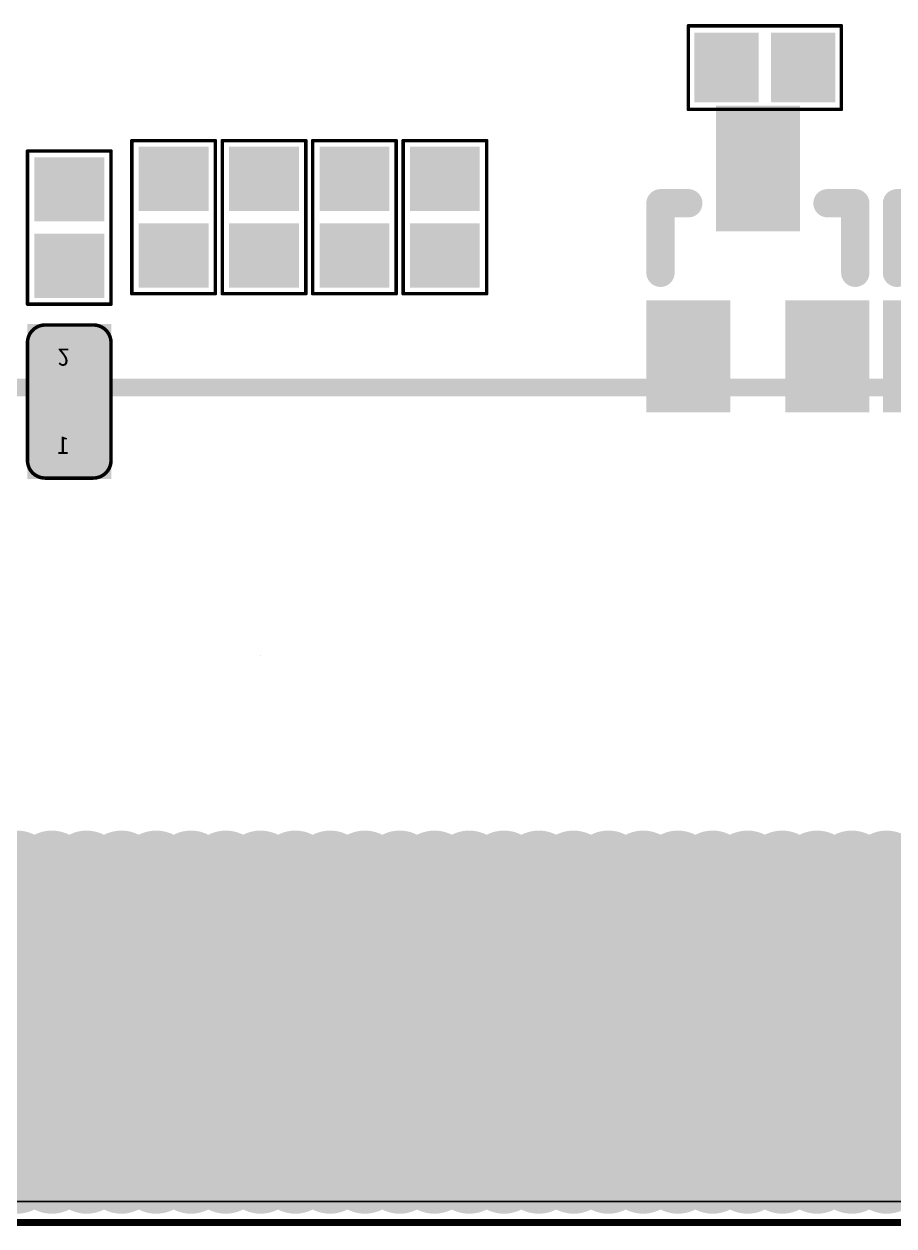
# Model space of a CAD drawing. Header units: millimetres. Extents: x 7.33 to 10.08, y 7.01 to 8.78.
# Drawn here: x 7.5887 to 7.8349, y 7.0099 to 7.35 of the extents above; entities that cross this region are included whole.
import ezdxf

# ---------------------------------------------------------------- set-up
doc = ezdxf.new("R2010")
doc.units = ezdxf.units.MM
doc.header["$MEASUREMENT"] = 0
for name, color, linetype in [('BottomLayer', 5, 'Continuous'), ('BottomOverlay', 54, 'Continuous'), ('BottomPaste', 16, 'Continuous'), ('BottomSolder', 6, 'Continuous'), ('KeepOutLayer', 6, 'Continuous'), ('Mechanical1', 6, 'Continuous'), ('Mechanical20', 56, 'Continuous'), ('MidLayer5', 130, 'Continuous'), ('MidLayer6', 216, 'Continuous'), ('TopLayer', 1, 'Continuous'), ('TopPaste', 8, 'Continuous'), ('TopSolder', 216, 'Continuous')]:
    doc.layers.add(name, color=color, linetype=linetype)

# ---------------------------------------------------------------- blocks, each defined once
blk = doc.blocks.new('DDR4_260P_4_0H_PLUG_4')
at = {"layer": 'BottomLayer', "const_width": 0.01378}
for points in [[(-1.10728, 0.05906), (-1.10728, -0.02756)], [(-1.0876, 0.05906), (-1.0876, -0.02756)], [(-1.06791, 0.05906), (-1.06791, -0.02756)], [(-1.04823, 0.05906), (-1.04823, -0.02756)], [(-1.02854, 0.05906), (-1.02854, -0.02756)], [(-1.00886, 0.05906), (-1.00886, -0.02756)], [(-0.98917, 0.05906), (-0.98917, -0.02756)], [(-0.96949, 0.05906), (-0.96949, -0.02756)], [(-0.9498, 0.05906), (-0.9498, -0.02756)], [(-0.93012, 0.05906), (-0.93012, -0.02756)], [(-0.91043, 0.05906), (-0.91043, -0.02756)], [(-0.89075, 0.05906), (-0.89075, -0.02756)], [(-0.87106, 0.05906), (-0.87106, -0.02756)]]:
    blk.add_lwpolyline(points, dxfattribs=at)
at = {"layer": 'BottomLayer', "const_width": 0.00689}
for points in [[(-1.11073, 0.05906, 1), (-1.10384, 0.05906, 1)], [(-1.09104, 0.05906, 1), (-1.08415, 0.05906, 1)], [(-1.07136, 0.05906, 1), (-1.06447, 0.05906, 1)], [(-1.05167, 0.05906, 1), (-1.04478, 0.05906, 1)], [(-1.03199, 0.05906, 1), (-1.0251, 0.05906, 1)], [(-1.0123, 0.05906, 1), (-1.00541, 0.05906, 1)], [(-0.99262, 0.05906, 1), (-0.98573, 0.05906, 1)], [(-0.97293, 0.05906, 1), (-0.96604, 0.05906, 1)], [(-0.95325, 0.05906, 1), (-0.94636, 0.05906, 1)], [(-0.93356, 0.05906, 1), (-0.92667, 0.05906, 1)], [(-0.91388, 0.05906, 1), (-0.90699, 0.05906, 1)], [(-0.89419, 0.05906, 1), (-0.8873, 0.05906, 1)], [(-0.87451, 0.05906, 1), (-0.86762, 0.05906, 1)], [(-1.11073, -0.02756, 1), (-1.10384, -0.02756, 1)], [(-1.09104, -0.02756, 1), (-1.08415, -0.02756, 1)], [(-1.07136, -0.02756, 1), (-1.06447, -0.02756, 1)], [(-1.05167, -0.02756, 1), (-1.04478, -0.02756, 1)], [(-1.03199, -0.02756, 1), (-1.0251, -0.02756, 1)], [(-1.0123, -0.02756, 1), (-1.00541, -0.02756, 1)], [(-0.99262, -0.02756, 1), (-0.98573, -0.02756, 1)], [(-0.97293, -0.02756, 1), (-0.96604, -0.02756, 1)], [(-0.95325, -0.02756, 1), (-0.94636, -0.02756, 1)], [(-0.93356, -0.02756, 1), (-0.92667, -0.02756, 1)], [(-0.91388, -0.02756, 1), (-0.90699, -0.02756, 1)], [(-0.89419, -0.02756, 1), (-0.8873, -0.02756, 1)], [(-0.87451, -0.02756, 1), (-0.86762, -0.02756, 1)]]:
    blk.add_lwpolyline(points, format="xyb", close=True, dxfattribs=at)
at = {"layer": 'BottomPaste', "const_width": 0.01378}
for points in [[(-1.10728, 0.05906), (-1.10728, -0.02756)], [(-1.0876, 0.05906), (-1.0876, -0.02756)], [(-1.06791, 0.05906), (-1.06791, -0.02756)], [(-1.04823, 0.05906), (-1.04823, -0.02756)], [(-1.02854, 0.05906), (-1.02854, -0.02756)], [(-1.00886, 0.05906), (-1.00886, -0.02756)], [(-0.98917, 0.05906), (-0.98917, -0.02756)], [(-0.96949, 0.05906), (-0.96949, -0.02756)], [(-0.9498, 0.05906), (-0.9498, -0.02756)], [(-0.93012, 0.05906), (-0.93012, -0.02756)], [(-0.91043, 0.05906), (-0.91043, -0.02756)], [(-0.89075, 0.05906), (-0.89075, -0.02756)], [(-0.87106, 0.05906), (-0.87106, -0.02756)]]:
    blk.add_lwpolyline(points, dxfattribs=at)
at = {"layer": 'BottomPaste', "const_width": 0.00689}
for points in [[(-1.11073, 0.05906, 1), (-1.10384, 0.05906, 1)], [(-1.09104, 0.05906, 1), (-1.08415, 0.05906, 1)], [(-1.07136, 0.05906, 1), (-1.06447, 0.05906, 1)], [(-1.05167, 0.05906, 1), (-1.04478, 0.05906, 1)], [(-1.03199, 0.05906, 1), (-1.0251, 0.05906, 1)], [(-1.0123, 0.05906, 1), (-1.00541, 0.05906, 1)], [(-0.99262, 0.05906, 1), (-0.98573, 0.05906, 1)], [(-0.97293, 0.05906, 1), (-0.96604, 0.05906, 1)], [(-0.95325, 0.05906, 1), (-0.94636, 0.05906, 1)], [(-0.93356, 0.05906, 1), (-0.92667, 0.05906, 1)], [(-0.91388, 0.05906, 1), (-0.90699, 0.05906, 1)], [(-0.89419, 0.05906, 1), (-0.8873, 0.05906, 1)], [(-0.87451, 0.05906, 1), (-0.86762, 0.05906, 1)], [(-1.11073, -0.02756, 1), (-1.10384, -0.02756, 1)], [(-1.09104, -0.02756, 1), (-1.08415, -0.02756, 1)], [(-1.07136, -0.02756, 1), (-1.06447, -0.02756, 1)], [(-1.05167, -0.02756, 1), (-1.04478, -0.02756, 1)], [(-1.03199, -0.02756, 1), (-1.0251, -0.02756, 1)], [(-1.0123, -0.02756, 1), (-1.00541, -0.02756, 1)], [(-0.99262, -0.02756, 1), (-0.98573, -0.02756, 1)], [(-0.97293, -0.02756, 1), (-0.96604, -0.02756, 1)], [(-0.95325, -0.02756, 1), (-0.94636, -0.02756, 1)], [(-0.93356, -0.02756, 1), (-0.92667, -0.02756, 1)], [(-0.91388, -0.02756, 1), (-0.90699, -0.02756, 1)], [(-0.89419, -0.02756, 1), (-0.8873, -0.02756, 1)], [(-0.87451, -0.02756, 1), (-0.86762, -0.02756, 1)]]:
    blk.add_lwpolyline(points, format="xyb", close=True, dxfattribs=at)
at = {"layer": 'BottomSolder', "const_width": 0.02178}
for points in [[(-1.10728, 0.05906), (-1.10728, -0.02756)], [(-1.0876, 0.05906), (-1.0876, -0.02756)], [(-1.06791, 0.05906), (-1.06791, -0.02756)], [(-1.04823, 0.05906), (-1.04823, -0.02756)], [(-1.02854, 0.05906), (-1.02854, -0.02756)], [(-1.00886, 0.05906), (-1.00886, -0.02756)], [(-0.98917, 0.05906), (-0.98917, -0.02756)], [(-0.96949, 0.05906), (-0.96949, -0.02756)], [(-0.9498, 0.05906), (-0.9498, -0.02756)], [(-0.93012, 0.05906), (-0.93012, -0.02756)], [(-0.91043, 0.05906), (-0.91043, -0.02756)], [(-0.89075, 0.05906), (-0.89075, -0.02756)], [(-0.87106, 0.05906), (-0.87106, -0.02756)]]:
    blk.add_lwpolyline(points, dxfattribs=at)
at = {"layer": 'BottomSolder', "const_width": 0.01089}
for points in [[(-1.11273, 0.05906, 1), (-1.10184, 0.05906, 1)], [(-1.09304, 0.05906, 1), (-1.08215, 0.05906, 1)], [(-1.07336, 0.05906, 1), (-1.06247, 0.05906, 1)], [(-1.05367, 0.05906, 1), (-1.04278, 0.05906, 1)], [(-1.03399, 0.05906, 1), (-1.0231, 0.05906, 1)], [(-1.0143, 0.05906, 1), (-1.00341, 0.05906, 1)], [(-0.99462, 0.05906, 1), (-0.98373, 0.05906, 1)], [(-0.97493, 0.05906, 1), (-0.96404, 0.05906, 1)], [(-0.95525, 0.05906, 1), (-0.94436, 0.05906, 1)], [(-0.93556, 0.05906, 1), (-0.92467, 0.05906, 1)], [(-0.91588, 0.05906, 1), (-0.90499, 0.05906, 1)], [(-0.89619, 0.05906, 1), (-0.8853, 0.05906, 1)], [(-0.87651, 0.05906, 1), (-0.86562, 0.05906, 1)], [(-1.11273, -0.02756, 1), (-1.10184, -0.02756, 1)], [(-1.09304, -0.02756, 1), (-1.08215, -0.02756, 1)], [(-1.07336, -0.02756, 1), (-1.06247, -0.02756, 1)], [(-1.05367, -0.02756, 1), (-1.04278, -0.02756, 1)], [(-1.03399, -0.02756, 1), (-1.0231, -0.02756, 1)], [(-1.0143, -0.02756, 1), (-1.00341, -0.02756, 1)], [(-0.99462, -0.02756, 1), (-0.98373, -0.02756, 1)], [(-0.97493, -0.02756, 1), (-0.96404, -0.02756, 1)], [(-0.95525, -0.02756, 1), (-0.94436, -0.02756, 1)], [(-0.93556, -0.02756, 1), (-0.92467, -0.02756, 1)], [(-0.91588, -0.02756, 1), (-0.90499, -0.02756, 1)], [(-0.89619, -0.02756, 1), (-0.8853, -0.02756, 1)], [(-0.87651, -0.02756, 1), (-0.86562, -0.02756, 1)]]:
    blk.add_lwpolyline(points, format="xyb", close=True, dxfattribs=at)
at = {"layer": 'KeepOutLayer', "const_width": 0.00197}
blk.add_lwpolyline([(-1.36296, -0.04093), (0.11655, -0.04093)], dxfattribs=at)
at = {"layer": 'TopLayer', "const_width": 0.01378}
for points in [[(-1.11713, 0.05906), (-1.11713, -0.02756)], [(-1.09744, 0.05906), (-1.09744, -0.02756)], [(-1.07776, 0.05906), (-1.07776, -0.02756)], [(-1.05807, 0.05906), (-1.05807, -0.02756)], [(-1.03839, 0.05906), (-1.03839, -0.02756)], [(-1.0187, 0.05906), (-1.0187, -0.02756)], [(-0.99902, 0.05906), (-0.99902, -0.02756)], [(-0.97933, 0.05906), (-0.97933, -0.02756)], [(-0.95965, 0.05906), (-0.95965, -0.02756)], [(-0.93996, 0.05906), (-0.93996, -0.02756)], [(-0.92028, 0.05906), (-0.92028, -0.02756)], [(-0.90059, 0.05906), (-0.90059, -0.02756)], [(-0.88091, 0.05906), (-0.88091, -0.02756)]]:
    blk.add_lwpolyline(points, dxfattribs=at)
at = {"layer": 'TopLayer', "const_width": 0.00689}
for points in [[(-1.12057, 0.05906, 1), (-1.11368, 0.05906, 1)], [(-1.10089, 0.05906, 1), (-1.094, 0.05906, 1)], [(-1.0812, 0.05906, 1), (-1.07431, 0.05906, 1)], [(-1.06152, 0.05906, 1), (-1.05463, 0.05906, 1)], [(-1.04183, 0.05906, 1), (-1.03494, 0.05906, 1)], [(-1.02215, 0.05906, 1), (-1.01526, 0.05906, 1)], [(-1.00246, 0.05906, 1), (-0.99557, 0.05906, 1)], [(-0.98278, 0.05906, 1), (-0.97589, 0.05906, 1)], [(-0.96309, 0.05906, 1), (-0.9562, 0.05906, 1)], [(-0.94341, 0.05906, 1), (-0.93652, 0.05906, 1)], [(-0.92372, 0.05906, 1), (-0.91683, 0.05906, 1)], [(-0.90404, 0.05906, 1), (-0.89715, 0.05906, 1)], [(-0.88435, 0.05906, 1), (-0.87746, 0.05906, 1)], [(-1.12057, -0.02756, 1), (-1.11368, -0.02756, 1)], [(-1.10089, -0.02756, 1), (-1.094, -0.02756, 1)], [(-1.0812, -0.02756, 1), (-1.07431, -0.02756, 1)], [(-1.06152, -0.02756, 1), (-1.05463, -0.02756, 1)], [(-1.04183, -0.02756, 1), (-1.03494, -0.02756, 1)], [(-1.02215, -0.02756, 1), (-1.01526, -0.02756, 1)], [(-1.00246, -0.02756, 1), (-0.99557, -0.02756, 1)], [(-0.98278, -0.02756, 1), (-0.97589, -0.02756, 1)], [(-0.96309, -0.02756, 1), (-0.9562, -0.02756, 1)], [(-0.94341, -0.02756, 1), (-0.93652, -0.02756, 1)], [(-0.92372, -0.02756, 1), (-0.91683, -0.02756, 1)], [(-0.90404, -0.02756, 1), (-0.89715, -0.02756, 1)], [(-0.88435, -0.02756, 1), (-0.87746, -0.02756, 1)]]:
    blk.add_lwpolyline(points, format="xyb", close=True, dxfattribs=at)
at = {"layer": 'TopPaste', "const_width": 0.01378}
for points in [[(-1.11713, 0.05906), (-1.11713, -0.02756)], [(-1.09744, 0.05906), (-1.09744, -0.02756)], [(-1.07776, 0.05906), (-1.07776, -0.02756)], [(-1.05807, 0.05906), (-1.05807, -0.02756)], [(-1.03839, 0.05906), (-1.03839, -0.02756)], [(-1.0187, 0.05906), (-1.0187, -0.02756)], [(-0.99902, 0.05906), (-0.99902, -0.02756)], [(-0.97933, 0.05906), (-0.97933, -0.02756)], [(-0.95965, 0.05906), (-0.95965, -0.02756)], [(-0.93996, 0.05906), (-0.93996, -0.02756)], [(-0.92028, 0.05906), (-0.92028, -0.02756)], [(-0.90059, 0.05906), (-0.90059, -0.02756)], [(-0.88091, 0.05906), (-0.88091, -0.02756)]]:
    blk.add_lwpolyline(points, dxfattribs=at)
at = {"layer": 'TopPaste', "const_width": 0.00689}
for points in [[(-1.12057, 0.05906, 1), (-1.11368, 0.05906, 1)], [(-1.10089, 0.05906, 1), (-1.094, 0.05906, 1)], [(-1.0812, 0.05906, 1), (-1.07431, 0.05906, 1)], [(-1.06152, 0.05906, 1), (-1.05463, 0.05906, 1)], [(-1.04183, 0.05906, 1), (-1.03494, 0.05906, 1)], [(-1.02215, 0.05906, 1), (-1.01526, 0.05906, 1)], [(-1.00246, 0.05906, 1), (-0.99557, 0.05906, 1)], [(-0.98278, 0.05906, 1), (-0.97589, 0.05906, 1)], [(-0.96309, 0.05906, 1), (-0.9562, 0.05906, 1)], [(-0.94341, 0.05906, 1), (-0.93652, 0.05906, 1)], [(-0.92372, 0.05906, 1), (-0.91683, 0.05906, 1)], [(-0.90404, 0.05906, 1), (-0.89715, 0.05906, 1)], [(-0.88435, 0.05906, 1), (-0.87746, 0.05906, 1)], [(-1.12057, -0.02756, 1), (-1.11368, -0.02756, 1)], [(-1.10089, -0.02756, 1), (-1.094, -0.02756, 1)], [(-1.0812, -0.02756, 1), (-1.07431, -0.02756, 1)], [(-1.06152, -0.02756, 1), (-1.05463, -0.02756, 1)], [(-1.04183, -0.02756, 1), (-1.03494, -0.02756, 1)], [(-1.02215, -0.02756, 1), (-1.01526, -0.02756, 1)], [(-1.00246, -0.02756, 1), (-0.99557, -0.02756, 1)], [(-0.98278, -0.02756, 1), (-0.97589, -0.02756, 1)], [(-0.96309, -0.02756, 1), (-0.9562, -0.02756, 1)], [(-0.94341, -0.02756, 1), (-0.93652, -0.02756, 1)], [(-0.92372, -0.02756, 1), (-0.91683, -0.02756, 1)], [(-0.90404, -0.02756, 1), (-0.89715, -0.02756, 1)], [(-0.88435, -0.02756, 1), (-0.87746, -0.02756, 1)]]:
    blk.add_lwpolyline(points, format="xyb", close=True, dxfattribs=at)
at = {"layer": 'TopSolder', "const_width": 0.02178}
for points in [[(-1.11713, 0.05906), (-1.11713, -0.02756)], [(-1.09744, 0.05906), (-1.09744, -0.02756)], [(-1.07776, 0.05906), (-1.07776, -0.02756)], [(-1.05807, 0.05906), (-1.05807, -0.02756)], [(-1.03839, 0.05906), (-1.03839, -0.02756)], [(-1.0187, 0.05906), (-1.0187, -0.02756)], [(-0.99902, 0.05906), (-0.99902, -0.02756)], [(-0.97933, 0.05906), (-0.97933, -0.02756)], [(-0.95965, 0.05906), (-0.95965, -0.02756)], [(-0.93996, 0.05906), (-0.93996, -0.02756)], [(-0.92028, 0.05906), (-0.92028, -0.02756)], [(-0.90059, 0.05906), (-0.90059, -0.02756)], [(-0.88091, 0.05906), (-0.88091, -0.02756)], [(-0.86122, 0.05906), (-0.86122, -0.02756)]]:
    blk.add_lwpolyline(points, dxfattribs=at)
at = {"layer": 'TopSolder', "const_width": 0.01089}
for points in [[(-1.12257, 0.05906, 1), (-1.11168, 0.05906, 1)], [(-1.10289, 0.05906, 1), (-1.092, 0.05906, 1)], [(-1.0832, 0.05906, 1), (-1.07231, 0.05906, 1)], [(-1.06352, 0.05906, 1), (-1.05263, 0.05906, 1)], [(-1.04383, 0.05906, 1), (-1.03294, 0.05906, 1)], [(-1.02415, 0.05906, 1), (-1.01326, 0.05906, 1)], [(-1.00446, 0.05906, 1), (-0.99357, 0.05906, 1)], [(-0.98478, 0.05906, 1), (-0.97389, 0.05906, 1)], [(-0.96509, 0.05906, 1), (-0.9542, 0.05906, 1)], [(-0.94541, 0.05906, 1), (-0.93452, 0.05906, 1)], [(-0.92572, 0.05906, 1), (-0.91483, 0.05906, 1)], [(-0.90604, 0.05906, 1), (-0.89515, 0.05906, 1)], [(-0.88635, 0.05906, 1), (-0.87546, 0.05906, 1)], [(-0.86667, 0.05906, 1), (-0.85578, 0.05906, 1)], [(-1.12257, -0.02756, 1), (-1.11168, -0.02756, 1)], [(-1.10289, -0.02756, 1), (-1.092, -0.02756, 1)], [(-1.0832, -0.02756, 1), (-1.07231, -0.02756, 1)], [(-1.06352, -0.02756, 1), (-1.05263, -0.02756, 1)], [(-1.04383, -0.02756, 1), (-1.03294, -0.02756, 1)], [(-1.02415, -0.02756, 1), (-1.01326, -0.02756, 1)], [(-1.00446, -0.02756, 1), (-0.99357, -0.02756, 1)], [(-0.98478, -0.02756, 1), (-0.97389, -0.02756, 1)], [(-0.96509, -0.02756, 1), (-0.9542, -0.02756, 1)], [(-0.94541, -0.02756, 1), (-0.93452, -0.02756, 1)], [(-0.92572, -0.02756, 1), (-0.91483, -0.02756, 1)], [(-0.90604, -0.02756, 1), (-0.89515, -0.02756, 1)], [(-0.88635, -0.02756, 1), (-0.87546, -0.02756, 1)], [(-0.86667, -0.02756, 1), (-0.85578, -0.02756, 1)]]:
    blk.add_lwpolyline(points, format="xyb", close=True, dxfattribs=at)
blk = doc.blocks.new('R0201_B_109')
at = {"layer": 'BottomLayer'}
for points in [[(-0.01792, -0.00788), (-0.00375, -0.00788), (-0.01792, 0.00787), (-0.00375, 0.00787)], [(0.00374, -0.00788), (0.01791, -0.00788), (0.00374, 0.00787), (0.01791, 0.00787)]]:
    blk.add_solid(points, dxfattribs=at)
at = {"layer": 'BottomOverlay', "const_width": 0.001}
for points in [[(-0.02166, -0.01182), (-0.02166, 0.01182)], [(-0.02166, 0.01182), (0.02166, 0.01182)], [(0.02166, -0.01182), (0.02166, 0.01182)], [(-0.02166, -0.01182), (0.02166, -0.01182)]]:
    blk.add_lwpolyline(points, dxfattribs=at)
at = {"layer": 'BottomOverlay', "const_width": 0.0005}
for points in [[(-0.02191, 0.01182, 1), (-0.02141, 0.01182, 1)], [(-0.02191, 0.01182, 1), (-0.02141, 0.01182, 1)], [(0.02141, 0.01182, 1), (0.02191, 0.01182, 1)], [(0.02141, 0.01182, 1), (0.02191, 0.01182, 1)], [(-0.02191, -0.01182, 1), (-0.02141, -0.01182, 1)], [(-0.02191, -0.01182, 1), (-0.02141, -0.01182, 1)], [(0.02141, -0.01182, 1), (0.02191, -0.01182, 1)], [(0.02141, -0.01182, 1), (0.02191, -0.01182, 1)]]:
    blk.add_lwpolyline(points, format="xyb", close=True, dxfattribs=at)
at = {"layer": 'BottomPaste'}
for points in [[(-0.01792, -0.00788), (-0.00375, -0.00788), (-0.01792, 0.00787), (-0.00375, 0.00787)], [(0.00374, -0.00788), (0.01791, -0.00788), (0.00374, 0.00787), (0.01791, 0.00787)]]:
    blk.add_solid(points, dxfattribs=at)
at = {"layer": 'BottomSolder'}
for points in [[(-0.01992, -0.00988), (-0.00175, -0.00988), (-0.01992, 0.00987), (-0.00175, 0.00987)], [(0.00174, -0.00988), (0.01991, -0.00988), (0.00174, 0.00987), (0.01991, 0.00987)]]:
    blk.add_solid(points, dxfattribs=at)
blk = doc.blocks.new('R0201_B_193')
at = {"layer": 'BottomLayer'}
for points in [[(-0.01792, -0.00788), (-0.00375, -0.00788), (-0.01792, 0.00787), (-0.00375, 0.00787)], [(0.00374, -0.00788), (0.01791, -0.00788), (0.00374, 0.00787), (0.01791, 0.00787)]]:
    blk.add_solid(points, dxfattribs=at)
at = {"layer": 'BottomOverlay', "const_width": 0.001}
for points in [[(-0.02166, -0.01182), (-0.02166, 0.01182)], [(0.02166, 0.01182), (-0.02166, 0.01182)], [(0.02166, -0.01182), (0.02166, 0.01182)], [(0.02166, -0.01182), (-0.02166, -0.01182)]]:
    blk.add_lwpolyline(points, dxfattribs=at)
at = {"layer": 'BottomOverlay', "const_width": 0.0005}
for points in [[(-0.02191, 0.01182, 1), (-0.02141, 0.01182, 1)], [(-0.02191, 0.01182, 1), (-0.02141, 0.01182, 1)], [(0.02141, 0.01182, 1), (0.02191, 0.01182, 1)], [(0.02141, 0.01182, 1), (0.02191, 0.01182, 1)], [(-0.02191, -0.01182, 1), (-0.02141, -0.01182, 1)], [(-0.02191, -0.01182, 1), (-0.02141, -0.01182, 1)], [(0.02141, -0.01182, 1), (0.02191, -0.01182, 1)], [(0.02141, -0.01182, 1), (0.02191, -0.01182, 1)]]:
    blk.add_lwpolyline(points, format="xyb", close=True, dxfattribs=at)
at = {"layer": 'BottomPaste'}
for points in [[(-0.01792, -0.00788), (-0.00375, -0.00788), (-0.01792, 0.00787), (-0.00375, 0.00787)], [(0.00374, -0.00788), (0.01791, -0.00788), (0.00374, 0.00787), (0.01791, 0.00787)]]:
    blk.add_solid(points, dxfattribs=at)
at = {"layer": 'BottomSolder'}
for points in [[(-0.01992, -0.00988), (-0.00175, -0.00988), (-0.01992, 0.00987), (-0.00175, 0.00987)], [(0.00174, -0.00988), (0.01991, -0.00988), (0.00174, 0.00987), (0.01991, 0.00987)]]:
    blk.add_solid(points, dxfattribs=at)
blk = doc.blocks.new('R0201_B_194')
at = {"layer": 'BottomLayer'}
for points in [[(-0.01792, -0.00788), (-0.00375, -0.00788), (-0.01792, 0.00787), (-0.00375, 0.00787)], [(0.00374, -0.00788), (0.01791, -0.00788), (0.00374, 0.00787), (0.01791, 0.00787)]]:
    blk.add_solid(points, dxfattribs=at)
at = {"layer": 'BottomOverlay', "const_width": 0.001}
for points in [[(-0.02166, -0.01182), (-0.02166, 0.01182)], [(0.02166, 0.01182), (-0.02166, 0.01182)], [(0.02166, -0.01182), (0.02166, 0.01182)], [(0.02166, -0.01182), (-0.02166, -0.01182)]]:
    blk.add_lwpolyline(points, dxfattribs=at)
at = {"layer": 'BottomOverlay', "const_width": 0.0005}
for points in [[(-0.02191, 0.01182, 1), (-0.02141, 0.01182, 1)], [(-0.02191, 0.01182, 1), (-0.02141, 0.01182, 1)], [(0.02141, 0.01182, 1), (0.02191, 0.01182, 1)], [(0.02141, 0.01182, 1), (0.02191, 0.01182, 1)], [(-0.02191, -0.01182, 1), (-0.02141, -0.01182, 1)], [(-0.02191, -0.01182, 1), (-0.02141, -0.01182, 1)], [(0.02141, -0.01182, 1), (0.02191, -0.01182, 1)], [(0.02141, -0.01182, 1), (0.02191, -0.01182, 1)]]:
    blk.add_lwpolyline(points, format="xyb", close=True, dxfattribs=at)
at = {"layer": 'BottomPaste'}
for points in [[(-0.01792, -0.00788), (-0.00375, -0.00788), (-0.01792, 0.00787), (-0.00375, 0.00787)], [(0.00374, -0.00788), (0.01791, -0.00788), (0.00374, 0.00787), (0.01791, 0.00787)]]:
    blk.add_solid(points, dxfattribs=at)
at = {"layer": 'BottomSolder'}
for points in [[(-0.01992, -0.00988), (-0.00175, -0.00988), (-0.01992, 0.00987), (-0.00175, 0.00987)], [(0.00174, -0.00988), (0.01991, -0.00988), (0.00174, 0.00987), (0.01991, 0.00987)]]:
    blk.add_solid(points, dxfattribs=at)
blk = doc.blocks.new('R0201_B_195')
at = {"layer": 'BottomLayer'}
for points in [[(-0.01792, -0.00788), (-0.00375, -0.00788), (-0.01792, 0.00787), (-0.00375, 0.00787)], [(0.00374, -0.00788), (0.01791, -0.00788), (0.00374, 0.00787), (0.01791, 0.00787)]]:
    blk.add_solid(points, dxfattribs=at)
at = {"layer": 'BottomOverlay', "const_width": 0.001}
for points in [[(-0.02166, -0.01182), (-0.02166, 0.01182)], [(0.02166, 0.01182), (-0.02166, 0.01182)], [(0.02166, -0.01182), (0.02166, 0.01182)], [(0.02166, -0.01182), (-0.02166, -0.01182)]]:
    blk.add_lwpolyline(points, dxfattribs=at)
at = {"layer": 'BottomOverlay', "const_width": 0.0005}
for points in [[(-0.02191, 0.01182, 1), (-0.02141, 0.01182, 1)], [(-0.02191, 0.01182, 1), (-0.02141, 0.01182, 1)], [(0.02141, 0.01182, 1), (0.02191, 0.01182, 1)], [(0.02141, 0.01182, 1), (0.02191, 0.01182, 1)], [(-0.02191, -0.01182, 1), (-0.02141, -0.01182, 1)], [(-0.02191, -0.01182, 1), (-0.02141, -0.01182, 1)], [(0.02141, -0.01182, 1), (0.02191, -0.01182, 1)], [(0.02141, -0.01182, 1), (0.02191, -0.01182, 1)]]:
    blk.add_lwpolyline(points, format="xyb", close=True, dxfattribs=at)
at = {"layer": 'BottomPaste'}
for points in [[(-0.01792, -0.00788), (-0.00375, -0.00788), (-0.01792, 0.00787), (-0.00375, 0.00787)], [(0.00374, -0.00788), (0.01791, -0.00788), (0.00374, 0.00787), (0.01791, 0.00787)]]:
    blk.add_solid(points, dxfattribs=at)
at = {"layer": 'BottomSolder'}
for points in [[(-0.01992, -0.00988), (-0.00175, -0.00988), (-0.01992, 0.00987), (-0.00175, 0.00987)], [(0.00174, -0.00988), (0.01991, -0.00988), (0.00174, 0.00987), (0.01991, 0.00987)]]:
    blk.add_solid(points, dxfattribs=at)
blk = doc.blocks.new('R0201_B_196')
at = {"layer": 'BottomLayer'}
for points in [[(-0.01792, -0.00788), (-0.00375, -0.00788), (-0.01792, 0.00787), (-0.00375, 0.00787)], [(0.00374, -0.00788), (0.01791, -0.00788), (0.00374, 0.00787), (0.01791, 0.00787)]]:
    blk.add_solid(points, dxfattribs=at)
at = {"layer": 'BottomOverlay', "const_width": 0.001}
for points in [[(-0.02166, -0.01182), (-0.02166, 0.01182)], [(0.02166, 0.01182), (-0.02166, 0.01182)], [(0.02166, -0.01182), (0.02166, 0.01182)], [(0.02166, -0.01182), (-0.02166, -0.01182)]]:
    blk.add_lwpolyline(points, dxfattribs=at)
at = {"layer": 'BottomOverlay', "const_width": 0.0005}
for points in [[(-0.02191, 0.01182, 1), (-0.02141, 0.01182, 1)], [(-0.02191, 0.01182, 1), (-0.02141, 0.01182, 1)], [(0.02141, 0.01182, 1), (0.02191, 0.01182, 1)], [(0.02141, 0.01182, 1), (0.02191, 0.01182, 1)], [(-0.02191, -0.01182, 1), (-0.02141, -0.01182, 1)], [(-0.02191, -0.01182, 1), (-0.02141, -0.01182, 1)], [(0.02141, -0.01182, 1), (0.02191, -0.01182, 1)], [(0.02141, -0.01182, 1), (0.02191, -0.01182, 1)]]:
    blk.add_lwpolyline(points, format="xyb", close=True, dxfattribs=at)
at = {"layer": 'BottomPaste'}
for points in [[(-0.01792, -0.00788), (-0.00375, -0.00788), (-0.01792, 0.00787), (-0.00375, 0.00787)], [(0.00374, -0.00788), (0.01791, -0.00788), (0.00374, 0.00787), (0.01791, 0.00787)]]:
    blk.add_solid(points, dxfattribs=at)
at = {"layer": 'BottomSolder'}
for points in [[(-0.01992, -0.00988), (-0.00175, -0.00988), (-0.01992, 0.00987), (-0.00175, 0.00987)], [(0.00174, -0.00988), (0.01991, -0.00988), (0.00174, 0.00987), (0.01991, 0.00987)]]:
    blk.add_solid(points, dxfattribs=at)
blk = doc.blocks.new('R0201_B_203')
at = {"layer": 'BottomLayer'}
for points in [[(-0.01792, -0.00788), (-0.00375, -0.00788), (-0.01792, 0.00787), (-0.00375, 0.00787)], [(0.00374, -0.00788), (0.01791, -0.00788), (0.00374, 0.00787), (0.01791, 0.00787)]]:
    blk.add_solid(points, dxfattribs=at)
at = {"layer": 'BottomOverlay', "const_width": 0.001}
for points in [[(-0.02166, -0.01182), (-0.02166, 0.01182)], [(0.02166, 0.01182), (-0.02166, 0.01182)], [(0.02166, -0.01182), (0.02166, 0.01182)], [(0.02166, -0.01182), (-0.02166, -0.01182)]]:
    blk.add_lwpolyline(points, dxfattribs=at)
at = {"layer": 'BottomOverlay', "const_width": 0.0005}
for points in [[(-0.02191, 0.01182, 1), (-0.02141, 0.01182, 1)], [(-0.02191, 0.01182, 1), (-0.02141, 0.01182, 1)], [(0.02141, 0.01182, 1), (0.02191, 0.01182, 1)], [(0.02141, 0.01182, 1), (0.02191, 0.01182, 1)], [(-0.02191, -0.01182, 1), (-0.02141, -0.01182, 1)], [(-0.02191, -0.01182, 1), (-0.02141, -0.01182, 1)], [(0.02141, -0.01182, 1), (0.02191, -0.01182, 1)], [(0.02141, -0.01182, 1), (0.02191, -0.01182, 1)]]:
    blk.add_lwpolyline(points, format="xyb", close=True, dxfattribs=at)
at = {"layer": 'BottomPaste'}
for points in [[(-0.01792, -0.00788), (-0.00375, -0.00788), (-0.01792, 0.00787), (-0.00375, 0.00787)], [(0.00374, -0.00788), (0.01791, -0.00788), (0.00374, 0.00787), (0.01791, 0.00787)]]:
    blk.add_solid(points, dxfattribs=at)
at = {"layer": 'BottomSolder'}
for points in [[(-0.01992, -0.00988), (-0.00175, -0.00988), (-0.01992, 0.00987), (-0.00175, 0.00987)], [(0.00174, -0.00988), (0.01991, -0.00988), (0.00174, 0.00987), (0.01991, 0.00987)]]:
    blk.add_solid(points, dxfattribs=at)
blk = doc.blocks.new('SOT_523_B_221')
at = {"layer": 'BottomLayer'}
for points in [[(0.03839, 0.02756), (0.01476, 0.02756), (0.03839, 0.01181), (0.01476, 0.01181)], [(-0.0128, 0.00787), (-0.04035, 0.00787), (-0.0128, -0.00787), (-0.04035, -0.00787)], [(0.03839, -0.01181), (0.01476, -0.01181), (0.03839, -0.02756), (0.01476, -0.02756)]]:
    blk.add_solid(points, dxfattribs=at)
at = {"layer": 'BottomOverlay', "const_width": 0.008}
for points in [[(-0.01673, 0.02756), (-0.01673, 0.01969)], [(-0.01673, 0.02756), (0.00295, 0.02756)], [(-0.01673, -0.01969), (-0.01673, -0.02756)], [(-0.01673, -0.02756), (0.00295, -0.02756)]]:
    blk.add_lwpolyline(points, dxfattribs=at)
at = {"layer": 'BottomOverlay', "const_width": 0.004}
for points in [[(-0.01873, 0.02756, 1), (-0.01473, 0.02756, 1)], [(-0.01873, 0.02756, 1), (-0.01473, 0.02756, 1)], [(0.00095, 0.02756, 1), (0.00495, 0.02756, 1)], [(-0.01873, 0.01969, 1), (-0.01473, 0.01969, 1)], [(-0.01873, -0.01969, 1), (-0.01473, -0.01969, 1)], [(-0.01873, -0.02756, 1), (-0.01473, -0.02756, 1)], [(-0.01873, -0.02756, 1), (-0.01473, -0.02756, 1)], [(0.00095, -0.02756, 1), (0.00495, -0.02756, 1)]]:
    blk.add_lwpolyline(points, format="xyb", close=True, dxfattribs=at)
at = {"layer": 'BottomPaste'}
for points in [[(0.03839, 0.02756), (0.01476, 0.02756), (0.03839, 0.01181), (0.01476, 0.01181)], [(-0.0128, 0.00787), (-0.04035, 0.00787), (-0.0128, -0.00787), (-0.04035, -0.00787)], [(0.03839, -0.01181), (0.01476, -0.01181), (0.03839, -0.02756), (0.01476, -0.02756)]]:
    blk.add_solid(points, dxfattribs=at)
at = {"layer": 'BottomSolder'}
for points in [[(0.04239, 0.03156), (0.01076, 0.03156), (0.04239, 0.00781), (0.01076, 0.00781)], [(-0.0088, 0.01187), (-0.04435, 0.01187), (-0.0088, -0.01187), (-0.04435, -0.01187)], [(0.04239, -0.00781), (0.01076, -0.00781), (0.04239, -0.03156), (0.01076, -0.03156)]]:
    blk.add_solid(points, dxfattribs=at)
blk = doc.blocks.new('SOT_523_B_222')
at = {"layer": 'BottomLayer'}
for points in [[(0.03839, 0.02756), (0.01476, 0.02756), (0.03839, 0.01181), (0.01476, 0.01181)], [(-0.0128, 0.00787), (-0.04035, 0.00787), (-0.0128, -0.00787), (-0.04035, -0.00787)], [(0.03839, -0.01181), (0.01476, -0.01181), (0.03839, -0.02756), (0.01476, -0.02756)]]:
    blk.add_solid(points, dxfattribs=at)
at = {"layer": 'BottomOverlay', "const_width": 0.008}
for points in [[(-0.01673, 0.02756), (-0.01673, 0.01969)], [(-0.01673, 0.02756), (0.00295, 0.02756)], [(-0.01673, -0.01969), (-0.01673, -0.02756)], [(-0.01673, -0.02756), (0.00295, -0.02756)]]:
    blk.add_lwpolyline(points, dxfattribs=at)
at = {"layer": 'BottomOverlay', "const_width": 0.004}
for points in [[(-0.01873, 0.02756, 1), (-0.01473, 0.02756, 1)], [(-0.01873, 0.02756, 1), (-0.01473, 0.02756, 1)], [(0.00095, 0.02756, 1), (0.00495, 0.02756, 1)], [(-0.01873, 0.01969, 1), (-0.01473, 0.01969, 1)], [(-0.01873, -0.01969, 1), (-0.01473, -0.01969, 1)], [(-0.01873, -0.02756, 1), (-0.01473, -0.02756, 1)], [(-0.01873, -0.02756, 1), (-0.01473, -0.02756, 1)], [(0.00095, -0.02756, 1), (0.00495, -0.02756, 1)]]:
    blk.add_lwpolyline(points, format="xyb", close=True, dxfattribs=at)
at = {"layer": 'BottomPaste'}
for points in [[(0.03839, 0.02756), (0.01476, 0.02756), (0.03839, 0.01181), (0.01476, 0.01181)], [(-0.0128, 0.00787), (-0.04035, 0.00787), (-0.0128, -0.00787), (-0.04035, -0.00787)], [(0.03839, -0.01181), (0.01476, -0.01181), (0.03839, -0.02756), (0.01476, -0.02756)]]:
    blk.add_solid(points, dxfattribs=at)
at = {"layer": 'BottomSolder'}
for points in [[(0.04239, 0.03156), (0.01076, 0.03156), (0.04239, 0.00781), (0.01076, 0.00781)], [(-0.0088, 0.01187), (-0.04435, 0.01187), (-0.0088, -0.01187), (-0.04435, -0.01187)], [(0.04239, -0.00781), (0.01076, -0.00781), (0.04239, -0.03156), (0.01076, -0.03156)]]:
    blk.add_solid(points, dxfattribs=at)
blk = doc.blocks.new('C0201_B_551')
at = {"layer": 'BottomLayer'}
for points in [[(-0.01792, -0.00788), (-0.00375, -0.00788), (-0.01792, 0.00787), (-0.00375, 0.00787)], [(0.00374, -0.00788), (0.01791, -0.00788), (0.00374, 0.00787), (0.01791, 0.00787)]]:
    blk.add_solid(points, dxfattribs=at)
at = {"layer": 'BottomOverlay', "const_width": 0.001}
for points in [[(-0.02166, 0.00681, -0.414249), (-0.01666, 0.01182)], [(0.01665, 0.01182, -0.414214), (0.02166, 0.00681)], [(-0.01666, -0.01182, -0.414178), (-0.02166, -0.00681)], [(0.02166, -0.00681, -0.414132), (0.01665, -0.01182)]]:
    blk.add_lwpolyline(points, format="xyb", dxfattribs=at)
for points in [[(0.01665, 0.01182), (-0.01666, 0.01182)], [(-0.02166, -0.00681), (-0.02166, 0.00681)], [(0.02166, -0.00681), (0.02166, 0.00681)], [(0.01665, -0.01182), (-0.01666, -0.01182)]]:
    blk.add_lwpolyline(points, dxfattribs=at)
at = {"layer": 'BottomOverlay', "const_width": 0.0005}
for points in [[(-0.01691, 0.01182, 1), (-0.01641, 0.01182, 1)], [(-0.01691, 0.01182, 1), (-0.01641, 0.01182, 1)], [(0.0164, 0.01182, 1), (0.0169, 0.01182, 1)], [(0.0164, 0.01182, 1), (0.0169, 0.01182, 1)], [(-0.02191, 0.00681, 1), (-0.02141, 0.00681, 1)], [(-0.02191, 0.00681, 1), (-0.02141, 0.00681, 1)], [(0.02141, 0.00681, 1), (0.02191, 0.00681, 1)], [(0.02141, 0.00681, 1), (0.02191, 0.00681, 1)], [(-0.02191, -0.00681, 1), (-0.02141, -0.00681, 1)], [(-0.02191, -0.00681, 1), (-0.02141, -0.00681, 1)], [(0.02141, -0.00681, 1), (0.02191, -0.00681, 1)], [(0.02141, -0.00681, 1), (0.02191, -0.00681, 1)], [(-0.01691, -0.01182, 1), (-0.01641, -0.01182, 1)], [(-0.01691, -0.01182, 1), (-0.01641, -0.01182, 1)], [(0.0164, -0.01182, 1), (0.0169, -0.01182, 1)], [(0.0164, -0.01182, 1), (0.0169, -0.01182, 1)]]:
    blk.add_lwpolyline(points, format="xyb", close=True, dxfattribs=at)
at = {"layer": 'BottomPaste'}
for points in [[(-0.01792, -0.00788), (-0.00375, -0.00788), (-0.01792, 0.00787), (-0.00375, 0.00787)], [(0.00374, -0.00788), (0.01791, -0.00788), (0.00374, 0.00787), (0.01791, 0.00787)]]:
    blk.add_solid(points, dxfattribs=at)
at = {"layer": 'BottomSolder'}
for points in [[(-0.02192, -0.01188), (0.00025, -0.01188), (-0.02192, 0.01187), (0.00025, 0.01187)], [(-0.00026, -0.01188), (0.02191, -0.01188), (-0.00026, 0.01187), (0.02191, 0.01187)]]:
    blk.add_solid(points, dxfattribs=at)
at = {"layer": 'Mechanical20', "text_generation_flag": 2}
for s, rotation, p in [('1', -90, (-0.01484, 0)), ('2', 90, (0.015, 0.00333))]:
    blk.add_text(s, height=0.005, rotation=rotation, dxfattribs=at).set_placement(p)

msp = doc.modelspace()

# ---------------------------------------------------------------- linework, layer by layer
at = {"layer": 'BottomLayer'}
msp.add_line((7.65567, 7.17133), (7.65567, 7.17133), dxfattribs=at)
msp.add_line((7.65567, 7.17133), (7.65567, 7.17133), dxfattribs=at)
msp.add_line((7.65567, 7.17133), (7.65567, 7.17133), dxfattribs=at)
msp.add_line((7.65567, 7.17133), (7.65567, 7.17133), dxfattribs=at)
msp.add_line((7.65567, 7.17133), (7.65567, 7.17133), dxfattribs=at)
msp.add_line((7.65567, 7.17133), (7.65567, 7.17133), dxfattribs=at)
msp.add_line((7.65567, 7.17133), (7.65567, 7.17133), dxfattribs=at)
msp.add_line((7.65567, 7.17133), (7.65567, 7.17133), dxfattribs=at)
msp.add_line((7.65567, 7.17133), (7.65567, 7.17133), dxfattribs=at)
msp.add_line((7.65567, 7.17133), (7.65567, 7.17133), dxfattribs=at)
msp.add_line((7.65567, 7.17133), (7.65567, 7.17133), dxfattribs=at)
msp.add_line((7.65567, 7.17133), (7.65567, 7.17133), dxfattribs=at)
msp.add_line((7.65567, 7.17133), (7.65567, 7.17133), dxfattribs=at)
msp.add_line((7.65567, 7.17133), (7.65567, 7.17133), dxfattribs=at)
msp.add_line((7.65567, 7.17133), (7.65567, 7.17133), dxfattribs=at)
msp.add_line((7.65567, 7.17133), (7.65567, 7.17133), dxfattribs=at)
msp.add_line((7.65567, 7.17133), (7.65567, 7.17133), dxfattribs=at)
msp.add_line((7.65567, 7.17133), (7.65567, 7.17133), dxfattribs=at)
msp.add_line((7.65567, 7.17133), (7.65567, 7.17133), dxfattribs=at)
msp.add_line((7.65567, 7.17133), (7.65567, 7.17133), dxfattribs=at)
msp.add_line((7.65567, 7.17133), (7.65567, 7.17133), dxfattribs=at)
msp.add_line((7.65567, 7.17133), (7.65567, 7.17133), dxfattribs=at)
msp.add_line((7.65567, 7.17133), (7.65567, 7.17133), dxfattribs=at)
msp.add_line((7.65567, 7.17133), (7.65567, 7.17133), dxfattribs=at)
msp.add_line((7.65567, 7.17133), (7.65567, 7.17133), dxfattribs=at)
msp.add_line((7.65567, 7.17133), (7.65567, 7.17133), dxfattribs=at)
msp.add_line((7.65567, 7.17133), (7.65567, 7.17133), dxfattribs=at)
msp.add_line((7.65567, 7.17133), (7.65567, 7.17133), dxfattribs=at)
msp.add_line((7.65567, 7.17133), (7.65567, 7.17133), dxfattribs=at)
msp.add_line((7.65567, 7.17133), (7.65567, 7.17133), dxfattribs=at)
msp.add_line((7.65567, 7.17133), (7.65567, 7.17133), dxfattribs=at)
msp.add_line((7.65567, 7.17133), (7.65567, 7.17133), dxfattribs=at)
msp.add_line((7.65567, 7.17133), (7.65567, 7.17133), dxfattribs=at)
msp.add_line((7.65567, 7.17133), (7.65567, 7.17133), dxfattribs=at)
msp.add_line((7.65567, 7.17133), (7.65567, 7.17133), dxfattribs=at)
msp.add_line((7.65567, 7.17133), (7.65567, 7.17133), dxfattribs=at)
msp.add_line((7.65567, 7.17133), (7.65567, 7.17133), dxfattribs=at)
msp.add_line((7.65567, 7.17133), (7.65567, 7.17133), dxfattribs=at)
msp.add_line((7.65567, 7.17133), (7.65567, 7.17133), dxfattribs=at)
msp.add_line((7.65567, 7.17133), (7.65567, 7.17133), dxfattribs=at)
msp.add_line((7.65567, 7.17133), (7.65567, 7.17133), dxfattribs=at)
msp.add_line((7.65567, 7.17133), (7.65567, 7.17133), dxfattribs=at)
msp.add_line((7.65567, 7.17133), (7.65567, 7.17133), dxfattribs=at)
msp.add_line((7.65567, 7.17133), (7.65567, 7.17133), dxfattribs=at)
msp.add_line((7.65567, 7.17133), (7.65567, 7.17133), dxfattribs=at)
msp.add_line((7.65567, 7.17133), (7.65567, 7.17133), dxfattribs=at)
msp.add_line((7.65567, 7.17133), (7.65567, 7.17133), dxfattribs=at)
msp.add_line((7.65567, 7.17133), (7.65567, 7.17133), dxfattribs=at)
msp.add_line((7.65567, 7.17133), (7.65567, 7.17133), dxfattribs=at)
msp.add_line((7.65567, 7.17133), (7.65567, 7.17133), dxfattribs=at)
msp.add_line((7.65567, 7.17133), (7.65567, 7.17133), dxfattribs=at)
msp.add_line((7.65567, 7.17133), (7.65567, 7.17133), dxfattribs=at)
msp.add_line((7.65567, 7.17133), (7.65567, 7.17133), dxfattribs=at)
msp.add_line((7.65567, 7.17133), (7.65567, 7.17133), dxfattribs=at)
msp.add_line((7.65567, 7.17133), (7.65567, 7.17133), dxfattribs=at)
msp.add_line((7.65567, 7.17133), (7.65567, 7.17133), dxfattribs=at)
msp.add_line((7.65567, 7.17133), (7.65567, 7.17133), dxfattribs=at)
msp.add_line((7.65567, 7.17133), (7.65567, 7.17133), dxfattribs=at)
msp.add_line((7.65567, 7.17133), (7.65567, 7.17133), dxfattribs=at)
msp.add_line((7.65567, 7.17133), (7.65567, 7.17133), dxfattribs=at)
msp.add_line((7.65567, 7.17133), (7.65567, 7.17133), dxfattribs=at)
msp.add_line((7.65567, 7.17133), (7.65567, 7.17133), dxfattribs=at)
msp.add_line((7.65567, 7.17133), (7.65567, 7.17133), dxfattribs=at)
msp.add_line((7.65567, 7.17133), (7.65567, 7.17133), dxfattribs=at)
msp.add_line((7.65567, 7.17133), (7.65567, 7.17133), dxfattribs=at)
msp.add_line((7.65567, 7.17133), (7.65567, 7.17133), dxfattribs=at)
msp.add_line((7.65567, 7.17133), (7.65567, 7.17133), dxfattribs=at)
msp.add_line((7.65567, 7.17133), (7.65567, 7.17133), dxfattribs=at)
msp.add_line((7.65567, 7.17133), (7.65567, 7.17133), dxfattribs=at)
msp.add_line((7.65567, 7.17133), (7.65567, 7.17133), dxfattribs=at)
msp.add_line((7.65567, 7.17133), (7.65567, 7.17133), dxfattribs=at)
msp.add_line((7.65567, 7.17133), (7.65567, 7.17133), dxfattribs=at)
msp.add_line((7.65567, 7.17133), (7.65567, 7.17133), dxfattribs=at)
msp.add_line((7.65567, 7.17133), (7.65567, 7.17133), dxfattribs=at)
msp.add_line((7.65567, 7.17133), (7.65567, 7.17133), dxfattribs=at)
msp.add_line((7.65567, 7.17133), (7.65567, 7.17133), dxfattribs=at)
msp.add_line((7.65567, 7.17133), (7.65567, 7.17133), dxfattribs=at)
msp.add_line((7.65567, 7.17133), (7.65567, 7.17133), dxfattribs=at)
msp.add_line((7.65567, 7.17133), (7.65567, 7.17133), dxfattribs=at)
msp.add_line((7.65567, 7.17133), (7.65567, 7.17133), dxfattribs=at)
msp.add_line((7.65567, 7.17133), (7.65567, 7.17133), dxfattribs=at)
msp.add_line((7.65567, 7.17133), (7.65567, 7.17133), dxfattribs=at)
msp.add_line((7.65567, 7.17133), (7.65567, 7.17133), dxfattribs=at)
msp.add_line((7.65567, 7.17133), (7.65567, 7.17133), dxfattribs=at)
msp.add_line((7.65567, 7.17133), (7.65567, 7.17133), dxfattribs=at)
msp.add_line((7.65567, 7.17133), (7.65567, 7.17133), dxfattribs=at)
msp.add_line((7.65567, 7.17133), (7.65567, 7.17133), dxfattribs=at)
msp.add_line((7.65567, 7.17133), (7.65567, 7.17133), dxfattribs=at)
msp.add_line((7.65567, 7.17133), (7.65567, 7.17133), dxfattribs=at)
msp.add_line((7.65567, 7.17133), (7.65567, 7.17133), dxfattribs=at)
msp.add_line((7.65567, 7.17133), (7.65567, 7.17133), dxfattribs=at)
msp.add_line((7.65567, 7.17133), (7.65567, 7.17133), dxfattribs=at)
msp.add_line((7.65567, 7.17133), (7.65567, 7.17133), dxfattribs=at)
msp.add_line((7.65567, 7.17133), (7.65567, 7.17133), dxfattribs=at)
msp.add_line((7.65567, 7.17133), (7.65567, 7.17133), dxfattribs=at)
msp.add_line((7.65567, 7.17133), (7.65567, 7.17133), dxfattribs=at)
msp.add_line((7.65567, 7.17133), (7.65567, 7.17133), dxfattribs=at)
msp.add_line((7.65567, 7.17133), (7.65567, 7.17133), dxfattribs=at)
msp.add_line((7.65567, 7.17133), (7.65567, 7.17133), dxfattribs=at)
msp.add_line((7.65567, 7.17133), (7.65567, 7.17133), dxfattribs=at)
msp.add_line((7.65567, 7.17133), (7.65567, 7.17133), dxfattribs=at)
msp.add_line((7.65567, 7.17133), (7.65567, 7.17133), dxfattribs=at)
msp.add_line((7.65567, 7.17133), (7.65567, 7.17133), dxfattribs=at)
msp.add_line((7.65567, 7.17133), (7.65567, 7.17133), dxfattribs=at)
msp.add_line((7.65567, 7.17133), (7.65567, 7.17133), dxfattribs=at)
msp.add_line((7.65567, 7.17133), (7.65567, 7.17133), dxfattribs=at)
msp.add_line((7.65567, 7.17133), (7.65567, 7.17133), dxfattribs=at)
msp.add_line((7.65567, 7.17133), (7.65567, 7.17133), dxfattribs=at)
msp.add_line((7.65567, 7.17133), (7.65567, 7.17133), dxfattribs=at)
msp.add_line((7.65567, 7.17133), (7.65567, 7.17133), dxfattribs=at)
msp.add_line((7.65567, 7.17133), (7.65567, 7.17133), dxfattribs=at)
msp.add_line((7.65567, 7.17133), (7.65567, 7.17133), dxfattribs=at)
msp.add_line((7.65567, 7.17133), (7.65567, 7.17133), dxfattribs=at)
msp.add_line((7.65567, 7.17133), (7.65567, 7.17133), dxfattribs=at)
msp.add_line((7.65567, 7.17133), (7.65567, 7.17133), dxfattribs=at)
msp.add_line((7.65567, 7.17133), (7.65567, 7.17133), dxfattribs=at)
msp.add_line((7.65567, 7.17133), (7.65567, 7.17133), dxfattribs=at)
msp.add_line((7.65567, 7.17133), (7.65567, 7.17133), dxfattribs=at)
msp.add_line((7.65567, 7.17133), (7.65567, 7.17133), dxfattribs=at)
msp.add_line((7.65567, 7.17133), (7.65567, 7.17133), dxfattribs=at)
msp.add_line((7.65567, 7.17133), (7.65567, 7.17133), dxfattribs=at)
msp.add_line((7.65567, 7.17133), (7.65567, 7.17133), dxfattribs=at)
msp.add_line((7.65567, 7.17133), (7.65567, 7.17133), dxfattribs=at)
msp.add_line((7.65567, 7.17133), (7.65567, 7.17133), dxfattribs=at)
msp.add_line((7.65567, 7.17133), (7.65567, 7.17133), dxfattribs=at)
msp.add_line((7.65567, 7.17133), (7.65567, 7.17133), dxfattribs=at)
msp.add_line((7.65567, 7.17133), (7.65567, 7.17133), dxfattribs=at)
msp.add_line((7.65567, 7.17133), (7.65567, 7.17133), dxfattribs=at)
msp.add_line((7.65567, 7.17133), (7.65567, 7.17133), dxfattribs=at)
msp.add_line((7.65567, 7.17133), (7.65567, 7.17133), dxfattribs=at)
msp.add_line((7.65567, 7.17133), (7.65567, 7.17133), dxfattribs=at)
msp.add_line((7.65567, 7.17133), (7.65567, 7.17133), dxfattribs=at)
msp.add_line((7.65567, 7.17133), (7.65567, 7.17133), dxfattribs=at)
msp.add_line((7.65567, 7.17133), (7.65567, 7.17133), dxfattribs=at)
msp.add_line((7.65567, 7.17133), (7.65567, 7.17133), dxfattribs=at)
msp.add_line((7.65567, 7.17133), (7.65567, 7.17133), dxfattribs=at)
msp.add_line((7.65567, 7.17133), (7.65567, 7.17133), dxfattribs=at)
msp.add_line((7.65567, 7.17133), (7.65567, 7.17133), dxfattribs=at)
msp.add_line((7.65567, 7.17133), (7.65567, 7.17133), dxfattribs=at)
msp.add_line((7.65567, 7.17133), (7.65567, 7.17133), dxfattribs=at)
msp.add_line((7.65567, 7.17133), (7.65567, 7.17133), dxfattribs=at)
msp.add_line((7.65567, 7.17133), (7.65567, 7.17133), dxfattribs=at)
msp.add_line((7.65567, 7.17133), (7.65567, 7.17133), dxfattribs=at)
msp.add_line((7.65567, 7.17133), (7.65567, 7.17133), dxfattribs=at)
msp.add_line((7.65567, 7.17133), (7.65567, 7.17133), dxfattribs=at)
msp.add_line((7.65567, 7.17133), (7.65567, 7.17133), dxfattribs=at)
msp.add_line((7.65567, 7.17133), (7.65567, 7.17133), dxfattribs=at)
msp.add_line((7.65567, 7.17133), (7.65567, 7.17133), dxfattribs=at)
msp.add_line((7.65567, 7.17133), (7.65567, 7.17133), dxfattribs=at)
msp.add_line((7.65567, 7.17133), (7.65567, 7.17133), dxfattribs=at)
at = {"layer": 'BottomSolder'}
msp.add_solid([(7.33776, 7.01483), (10.07004, 7.01483), (7.33776, 7.11658), (10.07004, 7.11658)], dxfattribs=at)
at = {"layer": 'Mechanical1', "const_width": 0.005}
msp.add_lwpolyline([(7.45437, 7.24712), (9.95353, 7.24712)], dxfattribs=at)
at = {"layer": 'MidLayer5'}
msp.add_line((8.81607, 7.01683), (7.34437, 7.01683), dxfattribs=at)
at = {"layer": 'MidLayer6'}
msp.add_line((8.81607, 7.01683), (7.34437, 7.01683), dxfattribs=at)
at = {"layer": 'TopSolder'}
msp.add_solid([(7.33776, 7.01483), (10.07004, 7.01483), (7.33776, 7.11523), (10.07004, 7.11523)], dxfattribs=at)

# ---------------------------------------------------------------- block references
for name, p in [('R0201_B_109', (7.79839, 7.33767)), ('DDR4_260P_4_0H_PLUG_4', (8.7039, 7.05183))]:
    msp.add_blockref(name, p)
for name, p, rotation in [('SOT_523_B_222', (7.79642, 7.28255), 270), ('SOT_523_B_221', (7.86335, 7.28255), 270), ('R0201_B_196', (7.63107, 7.29534), 90), ('R0201_B_195', (7.65666, 7.29534), 90), ('R0201_B_194', (7.68225, 7.29534), 90), ('R0201_B_193', (7.70784, 7.29534), 90), ('R0201_B_203', (7.60154, 7.29239), 90), ('C0201_B_551', (7.60154, 7.24318), 90)]:
    msp.add_blockref(name, p, dxfattribs=dict(rotation=rotation))

doc.saveas('drawing.dxf')
